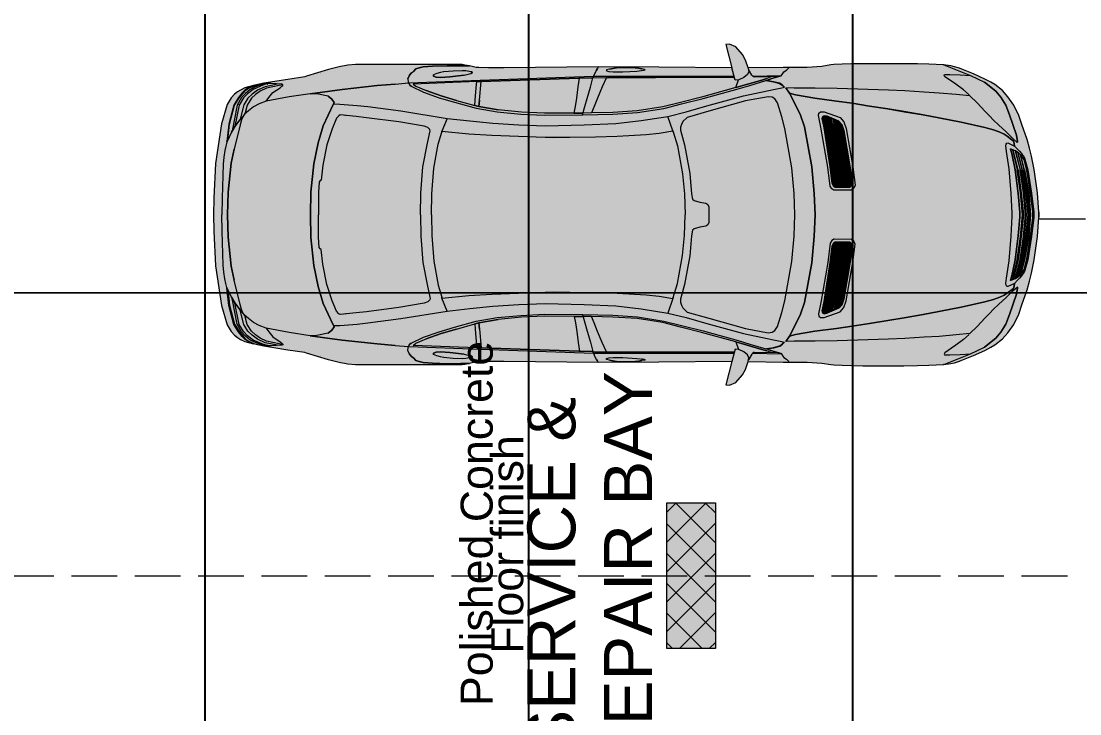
# Model space of a CAD drawing. Header units: millimetres. Extents: x 140718 to 249917, y 39137 to 308394.
# Drawn here: x 231748 to 238285, y 249019 to 253294 of the extents above; entities that cross this region are included whole.
import ezdxf

# ---------------------------------------------------------------- set-up
doc = ezdxf.new("R2010")
doc.units = ezdxf.units.MM
for name, color, linetype in [('lights', 1, 'Continuous'), ('PDF_2D Drafting - General', 7, 'Continuous'), ('power', 130, 'Continuous')]:
    doc.layers.add(name, color=color, linetype=linetype)
doc.layers.add('PDF_Interior$-$Furniture$', color=7, linetype='Continuous', true_color=0x6a6a6a)
doc.styles.add('PDF Arial-BoldMT', font='arial.ttf')
doc.styles.add('PDF ArialMT', font='arial.ttf')

msp = doc.modelspace()

# ---------------------------------------------------------------- hatches: boundary and pattern name
at = {"layer": 'PDF_Interior$-$Furniture$', "true_color": 0xffffff, "transparency": 33554559}
for points in [[(238031.8, 252115.7), (238023.3, 252233.5), (238001.8, 252378.7), (237986.4, 252461), (237973.8, 252510.7), (237959.8, 252563.5), (237927.1, 252655.6), (237907.6, 252712.7), (237877.3, 252776.2), (237840.9, 252827.8), (237808.1, 252865.5), (237759, 252902.3), (237734.5, 252917.1), (237697.9, 252936.7), (237628.2, 252968.2), (237557, 252996.8), (237541.4, 253002.9), (237510.9, 253013), (237488.1, 253018.2), (237442.5, 253024), (237351.6, 253028.1), (237282, 253030.5), (237198.5, 253031.7), (236944.9, 253031.7), (236874.9, 253029.7), (236818, 253028.1), (236765.8, 253025.9), (236747.1, 253024.3), (236691.4, 253014.7), (236601.2, 253008.9), (236453.5, 253008.8), (236237, 253006.2), (236221, 253054), (236201.6, 253088.3), (236160.8, 253134.9), (236121.1, 253152.5), (236099.4, 253150.3), (236136.4, 253006.6), (235684.8, 253010.3), (235312.3, 253012.7), (234727.3, 253005.8), (234633.4, 253005.9), (234573.8, 253007.7), (234558.3, 253008), (234516.4, 253017.4), (234488.3, 253023.4), (234470.5, 253025.7), (233811.9, 253025.7), (233764.4, 253021.5), (233744.4, 253018), (233720.5, 253013.5), (233644.9, 252995.1), (233508.9, 252953.6), (233499.1, 252950.3), (233393.8, 252935), (233246.8, 252911.3), (233181.7, 252896), (233129.6, 252882), (233102.6, 252869.1), (233083.3, 252858.1), (233064.9, 252843.2), (233044.9, 252821), (233020.5, 252778.9), (232984, 252659.5), (232948.7, 252415.5), (232937.3, 252201.8), (232935.8, 252099.5), (238031.8, 252099.5)], [(238031.8, 252083.4), (238031.8, 252099.5), (232935.8, 252099.5), (232937.3, 251997.3), (232948.7, 251783.5), (232984, 251539.4), (233020.5, 251420.2), (233044.9, 251377.9), (233064.9, 251355.8), (233083.3, 251341), (233102.6, 251330), (233129.6, 251317.1), (233181.7, 251302.9), (233246.8, 251287.9), (233393.8, 251264), (233499.1, 251248.9), (233508.9, 251245.4), (233644.9, 251204.1), (233720.5, 251185.7), (233744.4, 251181.1), (233764.4, 251177.6), (233811.9, 251173.2), (234470.5, 251173.2), (234488.3, 251175.8), (234516.4, 251181.6), (234558.3, 251191), (234573.8, 251191.5), (234633.4, 251193.2), (234727.3, 251193.2), (235312.3, 251186.4), (235684.8, 251188.8), (236136.4, 251192.6), (236099.4, 251048.9), (236121.1, 251046.5), (236160.8, 251064.3), (236201.6, 251110.7), (236221, 251145.1), (236237, 251192.9), (236453.5, 251190.2), (236601.2, 251190.2), (236691.4, 251184.2), (236747.1, 251174.6), (236765.8, 251173.2), (236818, 251170.9), (236874.9, 251169.3), (236944.9, 251167.3), (237198.5, 251167.3), (237282, 251168.5), (237351.6, 251170.9), (237442.5, 251175.1), (237488.1, 251180.9), (237510.9, 251186), (237541.4, 251196), (237557, 251202.3), (237628.2, 251230.8), (237697.9, 251262.2), (237734.5, 251282), (237759, 251296.7), (237808.1, 251333.5), (237840.9, 251371.2), (237877.3, 251422.8), (237907.6, 251486.4), (237927.1, 251543.5), (237959.8, 251635.5), (237973.8, 251688.5), (237986.4, 251738), (238001.8, 251820.2), (238023.3, 251965.7)]]:
    msp.add_hatch(color=7, dxfattribs=at).paths.add_polyline_path(points)

# ---------------------------------------------------------------- linework, layer by layer
at = {"layer": 'PDF_2D Drafting - General', "color": 8, "lineweight": 15, "true_color": 0x7f7f7f}
for points in [[(238320.5, 252071.2), (238313.9, 252071.2), (238031.8, 252071.2)], [(231666.6, 249871.3), (231948.8, 249871.3)], [(232057.8, 249871.3), (232340, 249871.3)], [(232449, 249871.3), (232731.2, 249871.3)], [(232840.2, 249871.3), (233122.4, 249871.3)], [(233231.4, 249871.3), (233513.6, 249871.3)], [(233622.6, 249871.3), (233904.8, 249871.3)], [(234013.8, 249871.3), (234295.8, 249871.3)], [(234405, 249871.3), (234687, 249871.3)], [(234796.1, 249871.3), (235078.2, 249871.3)], [(235187.2, 249871.3), (235469.4, 249871.3)], [(235578.4, 249871.3), (235860.6, 249871.3)], [(235969.6, 249871.3), (236251.8, 249871.3)], [(236360.8, 249871.3), (236643, 249871.3)], [(236752, 249871.3), (237034.2, 249871.3)], [(237143.1, 249871.3), (237425.4, 249871.3)], [(237534.3, 249871.3), (237816.6, 249871.3)], [(237925.5, 249871.3), (238207.8, 249871.3)]]:
    msp.add_lwpolyline(points, dxfattribs=at)
at = {"layer": 'PDF_2D Drafting - General', "color": 253, "lineweight": 18, "true_color": 0xaaaaaa}
for points in [[(235734.7, 250078.9), (235977.1, 250321.3)], [(235734.7, 250262.7), (235793.3, 250321.3)], [(236034.5, 250075.4), (235788.6, 250321.3)], [(236034.5, 250259.2), (235972.4, 250321.3)], [(235734.7, 249894.9), (236034.5, 250194.9)], [(236034.5, 249891.6), (235734.7, 250191.5)], [(235734.7, 249711.1), (236034.5, 250011.1)], [(236034.5, 249707.7), (235734.7, 250007.7)], [(235734.7, 249527.3), (236034.5, 249827.3)], [(236034.5, 249523.9), (235734.7, 249823.9)], [(235953.2, 249421.5), (235734.7, 249640.1)], [(235812.5, 249421.5), (236034.5, 249643.5)], [(235769.4, 249421.5), (235734.7, 249456.3)], [(235996.3, 249421.5), (236034.5, 249459.7)]]:
    msp.add_lwpolyline(points, dxfattribs=at)
at = {"layer": 'PDF_2D Drafting - General', "color": 8, "lineweight": 15, "true_color": 0x7f7f7f}
msp.add_lwpolyline([(236034.5, 249421.5), (235734.7, 249421.5), (235734.7, 250321.3), (236034.5, 250321.3)], close=True, dxfattribs=at)
at = {"layer": 'PDF_2D Drafting - General', "color": 7, "lineweight": 0, "true_color": 0xffffff, "transparency": 33554559}
msp.add_solid([(236034.5, 249421.5), (235734.7, 249421.5), (236034.5, 250321.3), (235734.7, 250321.3)], dxfattribs=at)
at = {"layer": 'PDF_Interior$-$Furniture$', "lineweight": 20}
for points in [[(238031.8, 252115.7), (238031.8, 252099.5), (238031.8, 252115.7), (238031.8, 252099.5), (238031.8, 252083.4), (238031.8, 252099.5), (238031.8, 252115.7), (238023.3, 252233.5), (238001.9, 252378.7), (237986.4, 252461), (237973.8, 252510.7), (237959.8, 252563.5), (237927.1, 252655.6), (237907.6, 252712.7), (237877.3, 252776.2), (237840.9, 252827.8), (237808.1, 252865.5), (237759, 252902.3), (237734.5, 252917.1), (237697.9, 252936.7), (237628.2, 252968.2), (237557, 252996.8), (237541.4, 253002.9), (237510.9, 253013), (237488.1, 253018.2), (237442.5, 253024), (237351.6, 253028.1), (237282, 253030.5), (237198.5, 253031.7), (236944.9, 253031.7), (236874.9, 253029.7), (236818, 253028.1), (236765.8, 253025.9), (236747.1, 253024.3), (236691.4, 253014.7), (236601.2, 253008.9), (236453.5, 253008.8), (236237, 253006.2), (236221, 253054), (236201.6, 253088.3), (236160.8, 253134.9), (236121.1, 253152.5), (236099.4, 253150.3), (236136.4, 253006.6), (235684.8, 253010.3), (235312.3, 253012.7), (234727.3, 253005.8), (234633.4, 253005.9), (234573.8, 253007.7), (234558.3, 253008), (234516.4, 253017.4), (234488.3, 253023.4), (234470.5, 253025.7), (233811.9, 253025.7), (233764.4, 253021.5), (233744.4, 253018), (233720.5, 253013.5), (233644.9, 252995.1), (233508.9, 252953.6), (233499.1, 252950.3), (233393.8, 252935), (233246.8, 252911.3), (233181.7, 252896), (233129.6, 252882), (233102.6, 252869.1), (233083.3, 252858.1), (233064.9, 252843.2), (233044.9, 252821), (233020.5, 252778.9), (232984, 252659.5), (232948.7, 252415.5), (232937.3, 252201.8), (232935.8, 252099.5), (232937.3, 251997.3), (232948.7, 251783.5), (232984, 251539.4), (233020.5, 251420.2), (233044.9, 251377.9), (233064.9, 251355.8), (233083.3, 251341), (233102.6, 251330), (233129.6, 251317.1), (233181.7, 251302.9), (233178.1, 251304.5), (233147.1, 251318), (233132, 251328.9), (233112.8, 251348.2), (233090.2, 251375.8), (233060.3, 251422.8), (233029.3, 251540.1), (233017.8, 251648.4)], [(234135.8, 252939), (234145.5, 252960.3), (234158.6, 252975.3), (234165.8, 252980.1), (234170, 252982.5), (234165.8, 252980.1), (234158.6, 252975.3), (234145.5, 252960.3), (234135.8, 252939), (234137, 252918.2), (234140.8, 252909.4), (234148.2, 252898.7)], [(234356.4, 252980.6), (234336.4, 252976.5), (234315.6, 252970.7), (234293.9, 252962.5), (234294.1, 252953.9), (234309.8, 252948.9), (234337.3, 252946.5), (234395.8, 252949.5), (234483.4, 252960.6), (234395.8, 252949.5), (234337.3, 252946.5), (234309.8, 252948.9), (234294.1, 252953.9), (234293.9, 252962.5)], [(234513.9, 252983.6), (234492.8, 252986.8), (234471.9, 252988.3), (234414.5, 252986.1), (234357.2, 252980.8), (234356.4, 252980.6), (234336.4, 252976.5), (234315.6, 252970.7)], [(234528.5, 252980.8), (234513.9, 252983.6), (234492.8, 252986.8), (234471.9, 252988.3), (234414.5, 252986.1), (234357.2, 252980.8)], [(235310, 253012.7), (235305.9, 253002.2), (235301, 252992.6), (235290.8, 252973.9), (235286.9, 252963.3), (235282.8, 252953.6), (235286.9, 252963.3)], [(235301, 252992.6), (235305.9, 253002.2)], [(235303.2, 252987.4), (235302.7, 252987.4)], [(235423.2, 253005.3), (235422.4, 253005.3), (235402.3, 253002.5), (235381.2, 252997.8), (235361.4, 252992.7), (235361.2, 252987.1), (235376.6, 252983.1), (235404.2, 252980.9), (235462.8, 252981.4), (235550.5, 252986.3), (235592.4, 252991), (235601.5, 252994.5), (235596.1, 252996.5)], [(235361.4, 252992.7), (235361.2, 252987.1), (235376.6, 252983.1), (235404.2, 252980.9), (235462.8, 252981.4), (235550.5, 252986.3), (235592.4, 252991), (235601.5, 252994.5), (235596.1, 252996.5), (235579.9, 252998.9), (235559, 253003.3), (235579.9, 252998.9)], [(235381.2, 252997.8), (235402.3, 253002.5), (235422.4, 253005.3)], [(235581.5, 252989.7), (235581.2, 252989.9)], [(235853.4, 252733.4), (235982.5, 252771.7), (236207.9, 252832.8), (236392.4, 252872), (236445.2, 252882.2), (236460.6, 252887.1), (236449.9, 252899.2), (236432.3, 252911), (236396.3, 252920.4), (236350.1, 252928.1), (236383.7, 252939.4), (236411.2, 252948.2), (236440.5, 252957), (236450.2, 252972), (236456.8, 252980.6), (236474, 252991.9), (236488.7, 253005.3), (236490, 253008.8)], [(236237.5, 253003.6), (236240.8, 252983.8), (236232.6, 252964.6), (236209.2, 252946.5), (236178.5, 252931.1), (236156.8, 252928.9), (236136.4, 253006.6)], [(236274.9, 252948.4), (236266.4, 252954.5), (236259.8, 252960.6), (236238.6, 252996.3)], [(237445.3, 253024), (237442.5, 253024), (237445.3, 253024), (237610.3, 252958.9), (237695.2, 252916.9), (237766.7, 252861.6), (237797.2, 252824.5), (237827, 252775.4), (237797.2, 252824.5), (237766.7, 252861.6), (237695.2, 252916.9)], [(233252, 252908.4), (233237.7, 252905.1), (233194.1, 252888), (233162.8, 252872.8), (233132.6, 252848.4), (233108.6, 252822), (233082.6, 252775.9), (233050.6, 252617.3)], [(233280, 252908.6), (233244.3, 252900.6), (233180.1, 252872.9), (233145.1, 252846.2), (233120.8, 252821.2), (233094.6, 252776.2), (233068.3, 252646)], [(233260.6, 252800.1), (233276.5, 252823.4), (233302.8, 252854.4), (233346.3, 252883.4), (233358.1, 252892.6), (233362.8, 252897.9), (233363.3, 252902), (233358.3, 252904.2), (233291.9, 252908.4), (233236.1, 252908.8)], [(233593.3, 252968.7), (233593.2, 252969.3)], [(234057.8, 252905.9), (233947.1, 252896.3), (233730.7, 252873.2), (233947.1, 252896.3), (234057.8, 252905.9), (234139.4, 252912.7), (234143, 252913.3), (234581.2, 252929.4), (235282.8, 252953.6), (235666.9, 252953.1), (236149.8, 252953.7), (235666.9, 252953.1), (235287.8, 252953.4)], [(234143, 252913.3), (234581.2, 252929.4), (235282.8, 252953.6), (235278.7, 252944.6), (235282.8, 252953.6)], [(234156.2, 252892.1), (234148.2, 252898.7), (234156.2, 252892.1), (234232.2, 252856.1), (234328.4, 252821.3), (234423.5, 252794.3), (234557, 252757.2), (234687.8, 252734.9), (234832.5, 252721), (234978.7, 252712.9), (235215.9, 252715.7), (235401.2, 252719.5), (235553.5, 252730.6), (235717.1, 252755.9), (235825.5, 252783.9), (235958.4, 252815.8), (236175.4, 252876.7), (236247.1, 252897.8), (236346.8, 252927.2), (236392.8, 252919.3), (236429.8, 252909.5), (236447.6, 252899.2), (236457.8, 252886.7)], [(234435.5, 252805), (234341.1, 252832.2), (234435.5, 252805), (234548.8, 252773.9), (234552, 252807), (234558.4, 252882.8), (234561.1, 252921.2), (234168.8, 252905.9), (234185.5, 252893.4), (234249, 252866)], [(234464.5, 252958.3), (234464.2, 252959.6)], [(234483.4, 252960.6), (234524.9, 252970.4)], [(235160.1, 252727), (235216.9, 252727), (235160.1, 252727), (234979, 252725.3), (234836.6, 252731.7), (234693, 252746), (234574.1, 252767.6), (234548.8, 252773.9), (234552, 252807), (234558.4, 252882.8), (234561.1, 252921.2), (234587.8, 252922), (234561.1, 252921.2)], [(234577.3, 252807), (234574.1, 252767.6), (234577.3, 252807), (234587.8, 252922), (235191.3, 252941.2), (235278.7, 252944.6), (235363.4, 252945.7), (235665.2, 252947), (236151.6, 252947.4), (235665.2, 252947), (235363.4, 252945.7)], [(235214.1, 252715.7), (235227.9, 252766.9), (235243.3, 252817.7), (235262.5, 252887.1), (235278.7, 252944.6), (235191.3, 252941.2), (234587.8, 252922)], [(235163, 252727), (235170.5, 252767.6), (235178.4, 252819.6), (235188, 252888.8), (235195.8, 252941.5)], [(236383.4, 252951.8), (236353.1, 252940.7), (236321.5, 252930.8), (236161.6, 252885), (235949.3, 252825.6), (235818.8, 252792.9), (235710.1, 252765.5), (235551.6, 252740.4), (235401.5, 252731.1), (235269.7, 252728.1), (235216.9, 252727)], [(235362.8, 252945.7), (235336.2, 252888.8), (235306.7, 252819.6), (235286.9, 252767.9), (235268.6, 252728.1)], [(236161.2, 252885), (236178.2, 252931.1)], [(236161.6, 252885), (236321.5, 252930.8), (236353.1, 252940.7)], [(236265.8, 252955.1), (236441.6, 252958.6)], [(236425.9, 252952.8), (236273.5, 252949.3)], [(236440.5, 252957), (236411.2, 252948.2), (236383.7, 252939.4), (236350.1, 252928.1), (236396.3, 252920.4), (236432.3, 252911), (236449.9, 252899.2), (236460.6, 252887.1)], [(236436.4, 252955.9), (236436.2, 252955.9)], [(237600.5, 252839.1), (237566.1, 252870.1), (237519.9, 252904.4), (237492.5, 252923.1), (237451.8, 252951.2), (237447.1, 252959.2), (237448.6, 252964), (237481.7, 252964.9), (237545.3, 252962.4), (237610.3, 252958.9)], [(237610.3, 252958.9), (237610.3, 252958.9)], [(237610.3, 252958.9), (237610.3, 252958.9)], [(233181.7, 252896), (233178.1, 252894.5), (233147.1, 252880.9), (233132, 252870.1), (233112.8, 252850.9), (233090.2, 252823.4), (233060.3, 252776.2), (233029.3, 252658.9), (233017.8, 252550.6)], [(233643.6, 252830.8), (233667.1, 252812.1), (233681.1, 252791.6), (233675.1, 252779.2), (233613.6, 252648.2), (233580.9, 252543.2), (233554.3, 252414), (233536.4, 252239.4), (233534.8, 252099.5), (233536.4, 252239.4), (233554.3, 252414), (233580.9, 252543.2), (233613.6, 252648.2), (233675.1, 252779.2), (233681.1, 252791.6), (233667.1, 252812.1), (233643.6, 252830.8), (233573.5, 252844.8), (233532.9, 252846.2), (233730.7, 252873.2), (233532.9, 252846.2), (233403.5, 252827.2), (233260.6, 252800.1), (233217.4, 252783.6), (233182.5, 252764.6), (233152, 252739.9), (233127.3, 252719.9), (233126, 252719.9), (233117.7, 252704.4), (233109.2, 252684.4), (233099.8, 252653.6), (233063.4, 252504), (233044.4, 252417.3), (233026.3, 252238.8), (233023, 252099.5), (233026.3, 252238.8), (233044.4, 252417.3), (233063.4, 252504)], [(233023.8, 252561.6), (233034.8, 252658.3), (233065.5, 252775.4), (233095.4, 252822.4), (233118, 252850), (233137.8, 252869.9), (233152.6, 252880.5), (233184.4, 252893.5), (233213.8, 252902.9)], [(233330.6, 252905.1), (233254.3, 252889.6), (233207, 252867.4), (233174.6, 252843.2), (233148.4, 252819.3), (233122.4, 252777), (233100.1, 252688.6)], [(233363.1, 252901.7), (233340.6, 252896.8), (233262.5, 252880.3), (233224.3, 252862.2), (233195.8, 252840.5), (233170, 252818), (233143.6, 252776.2), (233128.2, 252720.6)], [(233270, 252906.2), (233270.2, 252906.2)], [(234251.5, 252866.3), (234251.5, 252866.3)], [(237827.9, 252613.8), (237830.3, 252611.6), (237782.5, 252654.5), (237751, 252683), (237726.3, 252708.9), (237700.4, 252736.4), (237649.9, 252789.7), (237606.4, 252833.3), (237521.8, 252841.8), (237417.2, 252850.3), (237323.8, 252856.4), (237203.5, 252863.5), (237102.9, 252867.6), (236785.6, 252877.5), (236651, 252879.5), (236521.1, 252881.1), (236469.1, 252881.9)], [(236509.7, 252844), (236509.8, 252844)], [(233087.5, 252780.9), (233086.9, 252779.8)], [(233151.3, 252819.1), (233151.2, 252819)], [(233173.2, 252818), (233173, 252818)], [(233402.6, 252824.6), (233402.6, 252824.6)], [(233677.6, 252784.5), (233683.7, 252784.4), (233715.6, 252782.5), (233823.2, 252774.3), (233888, 252766.5), (234093.3, 252739.9), (234378.1, 252693.8), (234518.6, 252679.2), (234660.5, 252663.6), (234821, 252653.4), (234983.2, 252648.4), (235224.6, 252653.4), (235420.5, 252662.5), (235575.7, 252680), (235741.1, 252706.2), (235853.2, 252733.8)], [(236525.2, 252099.6), (236520, 252231.1), (236505.6, 252389.1), (236463, 252631.9), (236445.4, 252703.3), (236417.2, 252790.1), (236401, 252815.1), (236384.7, 252824.2), (236361.4, 252827.8), (236220, 252802.3), (235994.3, 252738.8), (235860.1, 252700.3), (235833.9, 252675.1), (235824.3, 252657.2), (235818.6, 252639.3), (235819.1, 252621.5), (235844.7, 252530.5), (235876.5, 252354), (235887.7, 252229.2), (235892.8, 252195.6), (235902.9, 252186.3), (235938.8, 252176.5), (235975.9, 252170.6), (235988.1, 252161.6), (235993.8, 252147.8), (235994.6, 252099.5), (235993.8, 252051.4), (235988.1, 252037.4), (235975.9, 252028.6), (235938.8, 252022.4), (235902.9, 252012.9), (235892.8, 252003.4), (235887.7, 251969.8), (235876.5, 251844.9), (235844.7, 251668.5), (235819.1, 251577.6), (235818.6, 251559.7), (235824.3, 251541.8), (235833.9, 251524), (235860.1, 251498.7), (235994.3, 251460.2), (236220, 251396.8), (236361.4, 251371.2), (236384.7, 251375), (236401, 251383.9), (236417.2, 251409.1), (236445.4, 251495.9), (236463, 251567.3), (236505.6, 251810), (236520, 251968), (236525.2, 252099.3)], [(236673, 252815.5), (236673, 252815.5)], [(236674.1, 252815.4), (236674.1, 252815.4)], [(236674.1, 252815.4), (236674.1, 252815.4)], [(237727.6, 252707.7), (237726.3, 252708.9), (237700.4, 252736.4), (237649.9, 252789.7)], [(233124, 252716.2), (233097.2, 252685.3), (233066.7, 252643.8), (233045.7, 252609.4), (233017.5, 252547.8), (233010.8, 252523.2), (233004.6, 252495.6), (232999.8, 252454.5), (232996.3, 252411.6), (232988.3, 252201.2), (232987.8, 252099.5)], [(234213.4, 252099.6), (234216, 252231.7), (234228.2, 252394.1), (234256.8, 252541.2), (234273.7, 252616.3), (234270.7, 252626.1), (234259.7, 252637.1), (234235.8, 252645.7), (234080.7, 252671.8), (233880.6, 252698.1), (233816.1, 252705.1), (233718.5, 252715.7), (233708.7, 252710.3), (233695.7, 252695.6), (233667.5, 252630.5), (233635.6, 252529.8), (233610.3, 252405.5), (233600.1, 252313.5), (233593.5, 252310.8), (233588.1, 252300.9), (233584.8, 252238.6), (233584.8, 252099.6)], [(233749.9, 252711.4), (233747.4, 252712.5)], [(234548.8, 252773.9), (234574.1, 252767.6), (234693, 252746)], [(233045.7, 252609.4), (233066.7, 252643.8), (233097.2, 252685.3)], [(234378.1, 252693.8), (234346, 252614.6), (234344.7, 252609.1)], [(235773, 252611), (235771.6, 252616.5), (235741.1, 252706.2)], [(236797.4, 252677.3), (236815.2, 252656.9), (236827.7, 252620.2), (236865.3, 252401.8), (236879.5, 252297.9), (236873.3, 252280), (236863.9, 252269.1), (236775.1, 252268.5), (236764.5, 252276.1), (236755.4, 252292.9), (236743.3, 252395.2), (236706, 252635.7), (236693.3, 252692.6), (236697.4, 252706.6), (236707.1, 252710.5), (236724.3, 252707.3)], [(236758.9, 252692.9), (236765.6, 252657.8)], [(234282.3, 252099.6), (234284, 252228.6), (234296, 252387.2), (234323.2, 252534.1), (234344.7, 252609.1), (234346, 252614.6), (234512.8, 252599), (234655.1, 252589.7), (234818.6, 252583.6), (234982.9, 252577.5), (235135.6, 252577.6), (235294.9, 252581.1), (235428.4, 252583.9), (235607.9, 252594.3), (235687.6, 252602.3), (235771.6, 252616.5), (235773, 252611), (235800.1, 252523.7), (235831.8, 252351.8), (235844.7, 252228.6), (235847.1, 252099.6)], [(235771.8, 252616.2), (235771.8, 252616.2)], [(237871.8, 252569.9), (237830.3, 252611.6)], [(233017.5, 252547.8), (233017.8, 252550.7)], [(237986.4, 251965.8), (237999.9, 252082.2), (237999.9, 252099.5), (237999.9, 252082.2), (237986.4, 251965.8), (237963.4, 251822), (237942.8, 251749), (237934, 251734.1), (237931.7, 251731.1), (237925.1, 251722), (237913.3, 251708), (237900.4, 251695.9), (237880.7, 251675.9), (237877.3, 251647.3), (237880.7, 251675.9), (237840.9, 251655.5), (237833.9, 251657.4), (237829.3, 251664), (237827.6, 251675.3), (237832.1, 251708.8), (237848.5, 251815.8), (237860.9, 251967.6), (237866.1, 252091.2), (237866.1, 252099.5), (237866.1, 252108), (237860.9, 252231.4), (237848.5, 252383.1), (237832.1, 252490.2), (237827.6, 252523.7), (237829.3, 252535.2), (237833.9, 252541.6), (237840.9, 252543.7), (237880.7, 252523.1), (237877.3, 252551.8), (237880.7, 252523.1), (237900.4, 252503.1), (237913.3, 252491), (237925.1, 252477.2), (237931.7, 252467.9), (237934, 252465.1), (237942.8, 252450), (237963.4, 252377), (237986.4, 252233.1)], [(237874.1, 252567.6), (237871.8, 252569.9), (237871.5, 252570.2)], [(237873.8, 252567.9), (237897.9, 252545.9)], [(233062.7, 252496.5), (233062.7, 252496.7)], [(237868.3, 252500.9), (237898, 252377.2)], [(237903.1, 252377.2), (237873.8, 252498.7)], [(237885.4, 252494), (237915.5, 252377.2)], [(237919.4, 252377.2), (237889.8, 252491.6)], [(237900.1, 252484.7), (237927.7, 252377.2)], [(237931.7, 252377.2), (237904.8, 252481.6)], [(237915.5, 252472), (237939.8, 252377.2)], [(237943.9, 252377.2), (237921.3, 252465.4)], [(237934, 252465.1), (237942.8, 252450), (237963.4, 252377)], [(236767, 252250.9), (236754, 252258.8)], [(233124, 251483), (233097.2, 251513.8), (233066.7, 251555.2), (233045.7, 251589.6), (233017.5, 251651.2), (233010.8, 251675.9), (233004.6, 251703.4), (232999.8, 251744.6), (232996.3, 251787.5), (232988.3, 251997.9), (232987.8, 252099.6)], [(233643.6, 251368.2), (233667.1, 251386.9), (233681.1, 251407.5), (233675.1, 251419.8), (233613.6, 251550.9), (233580.9, 251655.9), (233554.3, 251785), (233536.4, 251959.7), (233534.8, 252099.6), (233536.4, 251959.7), (233554.3, 251785), (233580.9, 251655.9), (233613.6, 251550.9), (233675.1, 251419.8), (233681.1, 251407.5), (233667.1, 251386.9), (233643.6, 251368.2), (233573.5, 251354.4), (233532.9, 251352.9), (233730.7, 251325.9), (233532.9, 251352.9), (233403.5, 251372), (233260.6, 251398.9), (233217.4, 251415.5), (233182.5, 251434.6), (233152, 251459.1), (233127.3, 251479.2), (233126, 251479.2), (233117.7, 251494.8), (233109.2, 251514.7), (233099.8, 251545.4), (233063.4, 251695.1), (233044.4, 251781.7), (233026.3, 251960.2), (233023, 252099.6), (233026.3, 251960.2), (233044.4, 251781.7), (233063.4, 251695.1)], [(234213.4, 252099.3), (234216, 251967.3), (234228.2, 251804.8), (234256.8, 251657.8), (234273.7, 251582.8), (234270.7, 251573.1), (234259.7, 251561.9), (234235.8, 251553.4), (234080.7, 251527.2), (233880.6, 251500.9), (233816.1, 251494), (233718.5, 251483.3), (233708.7, 251488.6), (233695.7, 251503.6), (233667.5, 251568.5), (233635.6, 251669.3), (233610.3, 251793.5), (233600.1, 251885.7), (233593.5, 251888.3), (233588.1, 251898.1), (233584.8, 251960.3), (233584.8, 252099.3)], [(234282.3, 252099.3), (234284, 251970.4), (234296, 251811.8), (234323.2, 251665.1), (234344.7, 251590.1), (234346, 251584.6), (234512.8, 251600), (234655.1, 251609.2), (234818.6, 251615.4), (234982.9, 251621.5), (235135.6, 251621.3), (235294.9, 251618), (235428.4, 251615.1), (235607.9, 251604.7), (235687.6, 251596.7), (235771.6, 251582.5), (235773, 251588.2), (235800.1, 251675.4), (235831.8, 251847.1), (235844.7, 251970.4), (235847.1, 252099.3)], [(236136.4, 251192.6), (236099.4, 251048.9), (236121.1, 251046.5), (236160.8, 251064.3), (236201.6, 251110.7), (236221, 251145.1), (236237, 251192.9), (236453.5, 251190.2), (236601.2, 251190.2), (236691.4, 251184.2), (236747.1, 251174.6), (236765.8, 251173.2), (236818, 251170.9), (236874.9, 251169.3), (236944.9, 251167.3), (237198.5, 251167.3), (237282, 251168.5), (237351.6, 251170.9), (237442.5, 251175.1), (237488.1, 251180.9), (237510.9, 251186), (237541.4, 251196), (237557, 251202.3), (237628.2, 251230.8), (237697.9, 251262.2), (237734.5, 251282), (237759, 251296.7), (237808.1, 251333.5), (237840.9, 251371.2), (237877.3, 251422.8), (237907.6, 251486.4), (237927.1, 251543.5), (237959.8, 251635.5), (237973.8, 251688.5), (237986.4, 251738), (238001.9, 251820.2), (238023.3, 251965.7), (238031.8, 252083.4)], [(236797.4, 251521.8), (236815.2, 251542.1), (236827.7, 251578.9), (236865.3, 251797.1), (236879.5, 251901.2), (236873.3, 251919), (236863.9, 251929.8), (236775.1, 251930.6), (236764.5, 251923.1), (236755.4, 251906.3), (236743.3, 251803.9), (236706, 251563.3), (236693.3, 251506.6), (236697.4, 251492.4), (236707.1, 251488.5), (236724.3, 251491.6)], [(236767, 251948.2), (236754, 251940.4)], [(237868.3, 251698.1), (237898, 251822)], [(237903.1, 251822), (237873.8, 251700.3)], [(237885.4, 251705), (237915.5, 251822)], [(237919.4, 251822), (237889.8, 251707.5)], [(237900.1, 251714.3), (237927.7, 251822)], [(237931.7, 251822), (237904.8, 251717.4)], [(237915.5, 251727), (237939.8, 251822)], [(237943.9, 251822), (237921.3, 251733.8)], [(237934, 251734.1), (237942.8, 251749), (237963.4, 251822)], [(233062.7, 251702.5), (233062.7, 251702.5)], [(233017.5, 251651.2), (233017.8, 251648.2)], [(233023.8, 251637.4), (233034.8, 251540.8), (233065.5, 251423.7), (233095.4, 251376.7), (233118, 251349.2), (233137.8, 251329.2), (233152.6, 251318.7), (233184.4, 251305.5), (233213.8, 251296)], [(237871.8, 251629.2), (237830.3, 251587.5)], [(237874.1, 251631.4), (237871.8, 251629.2), (237871.5, 251628.7)], [(237873.8, 251631.1), (237897.9, 251653.3)], [(233045.7, 251589.6), (233066.7, 251555.2), (233097.2, 251513.8)], [(233252, 251290.5), (233237.7, 251293.8), (233194.1, 251311.1), (233162.8, 251326.2), (233132.6, 251350.6), (233108.6, 251377), (233082.6, 251423.2), (233050.6, 251581.7)], [(233280, 251290.5), (233244.3, 251298.5), (233180.1, 251326.2), (233145.1, 251352.8), (233120.8, 251377.8), (233094.6, 251422.8), (233068.3, 251552.9)], [(233677.6, 251414.4), (233683.7, 251414.7), (233715.6, 251416.5), (233823.2, 251424.6), (233888, 251432.7), (234093.3, 251459.1), (234378.1, 251505.2), (234518.6, 251519.9), (234660.5, 251535.3), (234821, 251545.6), (234983.2, 251550.7), (235224.6, 251545.6), (235420.5, 251536.4), (235575.7, 251519.1), (235741.1, 251492.7), (235853.2, 251465.4)], [(234378.1, 251505.2), (234346, 251584.6), (234344.7, 251590.1)], [(235773, 251588.2), (235771.6, 251582.5), (235741.1, 251492.7)], [(235771.8, 251582.8), (235771.8, 251582.8)], [(237827.9, 251585.3), (237830.3, 251587.5), (237782.5, 251544.6), (237751, 251516.2), (237726.3, 251490.2), (237700.4, 251462.7), (237649.9, 251409.4), (237606.4, 251365.7), (237521.8, 251357.2), (237417.2, 251348.7), (237323.8, 251342.7), (237203.5, 251335.5), (237102.9, 251331.6), (236785.6, 251321.7), (236651, 251319.5), (236521.1, 251318), (236469.1, 251317.3)], [(236758.9, 251506.3), (236765.6, 251541.3)], [(233330.6, 251294), (233254.3, 251309.4), (233207, 251331.6), (233174.6, 251355.9), (233148.4, 251379.8), (233122.4, 251422), (233100.1, 251510.5)], [(233363.1, 251297.4), (233340.6, 251302.3), (233262.5, 251318.7), (233224.3, 251336.9), (233195.8, 251358.6), (233170, 251380.9), (233143.6, 251422.8), (233128.2, 251478.4)], [(233749.9, 251487.5), (233747.4, 251486.4)], [(234156.2, 251306.9), (234148.2, 251300.3), (234156.2, 251306.9), (234232.2, 251342.9), (234328.4, 251377.6), (234423.5, 251404.7), (234557, 251441.9), (234687.8, 251464.3), (234832.5, 251478.1), (234978.7, 251486.1), (235215.9, 251483.3), (235401.2, 251479.7), (235553.5, 251468.5), (235717.1, 251443.2), (235825.5, 251415.1), (235958.4, 251383.1), (236175.4, 251322.3), (236247.1, 251301.2), (236346.8, 251271.8), (236392.8, 251279.7), (236429.8, 251289.6), (236447.6, 251300), (236457.8, 251312.2)], [(235160.1, 251472), (235216.9, 251472), (235160.1, 251472), (234979, 251473.9), (234836.6, 251467.3), (234693, 251453), (234574.1, 251431.4), (234548.8, 251425.3), (234552, 251392.1), (234558.4, 251316.2), (234561.1, 251278), (234587.8, 251277), (234561.1, 251278)], [(235214.1, 251483.3), (235227.9, 251432), (235243.3, 251381.2), (235262.5, 251311.9), (235278.7, 251254.4), (235191.3, 251257.8), (234587.8, 251277)], [(235163, 251472), (235170.5, 251431.4), (235178.4, 251379.5), (235188, 251310.2), (235195.8, 251257.7)], [(236383.4, 251247.3), (236353.1, 251258.5), (236321.5, 251268.4), (236161.6, 251314), (235949.3, 251373.4), (235818.8, 251406.1), (235710.1, 251433.5), (235551.6, 251458.6), (235401.5, 251467.9), (235269.7, 251470.9), (235216.9, 251472)], [(235362.8, 251253.3), (235336.2, 251310.2), (235306.7, 251379.5), (235286.9, 251431.3), (235268.6, 251471)], [(237727.6, 251491.5), (237726.3, 251490.2), (237700.4, 251462.7), (237649.9, 251409.4)], [(233087.5, 251418), (233086.9, 251419.1)], [(234435.5, 251394.1), (234341.1, 251366.8), (234435.5, 251394.1), (234548.8, 251425.3), (234552, 251392.1), (234558.4, 251316.2), (234561.1, 251278), (234168.8, 251293), (234185.5, 251305.8), (234249, 251333)], [(234548.8, 251425.3), (234574.1, 251431.4), (234693, 251453)], [(234577.3, 251392.1), (234574.1, 251431.4), (234577.3, 251392.1), (234587.8, 251277), (235191.3, 251257.8), (235278.7, 251254.4), (235363.4, 251253.3), (235665.2, 251252), (236151.6, 251251.7), (235665.2, 251252), (235363.4, 251253.3)], [(235853.4, 251465.5), (235982.5, 251427.3), (236207.9, 251366.2), (236392.4, 251327.2), (236445.2, 251316.9), (236460.6, 251312.1), (236449.9, 251300), (236432.3, 251288.2), (236396.3, 251278.6), (236350.1, 251271), (236383.7, 251259.6), (236411.2, 251250.7), (236440.5, 251241.9), (236450.2, 251227.2), (236456.8, 251218.5), (236474, 251207), (236488.7, 251193.7), (236490, 251190.2)], [(237445.3, 251175.1), (237442.5, 251175.1), (237445.3, 251175.1), (237610.3, 251240.1), (237695.2, 251282), (237766.7, 251337.5), (237797.2, 251374.5), (237827, 251423.5), (237797.2, 251374.5), (237766.7, 251337.5), (237695.2, 251282)], [(233122.6, 251378.3), (233122.6, 251378.3)], [(233122.6, 251378.3), (233122.6, 251378.3)], [(233151.3, 251380), (233151.2, 251380)], [(233173.2, 251381.1), (233173, 251381.1)], [(233260.6, 251398.9), (233276.5, 251375.6), (233302.8, 251344.8), (233346.3, 251315.5), (233358.1, 251306.6), (233362.8, 251301.1), (233363.3, 251297.1), (233358.3, 251294.9), (233291.9, 251290.5), (233236.1, 251290.2)], [(233402.6, 251374.5), (233402.6, 251374.5)], [(236509.7, 251355), (236509.8, 251355.2)], [(236673, 251383.5), (236673, 251383.5)], [(236674.1, 251383.6), (236674.1, 251383.6)], [(236674.1, 251383.6), (236674.1, 251383.6)], [(237600.5, 251360), (237566.1, 251329.1), (237519.9, 251294.6), (237492.5, 251276.1), (237451.8, 251247.9), (237447.1, 251239.7), (237448.6, 251235), (237481.7, 251234.1), (237545.3, 251236.8), (237610.3, 251240.1)], [(236237.5, 251195.4), (236240.8, 251215.4), (236232.6, 251234.4), (236209.2, 251252.6), (236178.5, 251268), (236156.8, 251270.2), (236136.4, 251192.6), (235684.8, 251188.8), (235312.3, 251186.4), (234727.3, 251193.2), (234633.4, 251193.2), (234573.8, 251191.5), (234558.3, 251191), (234516.4, 251181.6), (234488.3, 251175.8), (234470.5, 251173.2), (233811.9, 251173.2), (233764.4, 251177.6), (233744.4, 251181.1), (233720.5, 251185.7), (233644.9, 251204.1), (233508.9, 251245.4), (233499.1, 251248.9), (233393.8, 251264), (233246.8, 251287.9), (233181.7, 251302.9)], [(233270, 251292.7), (233270.2, 251292.7)], [(234057.8, 251293.2), (233947.1, 251302.8), (233730.7, 251325.9), (233947.1, 251302.8), (234057.8, 251293.2), (234139.4, 251286.3), (234143, 251285.8), (234581.2, 251269.6), (235282.8, 251245.6), (235666.9, 251245.9), (236149.8, 251245.2), (235666.9, 251245.9), (235287.8, 251245.6)], [(234135.8, 251260.2), (234145.5, 251238.8), (234158.6, 251223.9), (234165.8, 251219), (234170, 251216.5), (234165.8, 251219), (234158.6, 251223.9), (234145.5, 251238.8), (234135.8, 251260.2), (234137, 251280.8), (234140.8, 251289.6), (234148.2, 251300.3)], [(234143, 251285.8), (234581.2, 251269.6), (235282.8, 251245.6), (235278.7, 251254.4), (235282.8, 251245.6)], [(234251.5, 251332.8), (234251.5, 251332.8)], [(236161.2, 251314.1), (236178.2, 251268)], [(236161.6, 251314), (236321.5, 251268.4), (236353.1, 251258.5)], [(236440.5, 251241.9), (236411.2, 251250.7), (236383.7, 251259.6), (236350.1, 251271), (236396.3, 251278.6), (236432.3, 251288.2), (236449.9, 251300), (236460.6, 251312.1)], [(233593.3, 251230.5), (233593.2, 251229.7)], [(234356.4, 251218.4), (234336.4, 251222.4), (234315.6, 251228.4), (234293.9, 251236.6), (234294.1, 251245.2), (234309.8, 251250.3), (234337.3, 251252.5), (234395.8, 251249.5), (234483.4, 251238.5), (234395.8, 251249.5), (234337.3, 251252.5), (234309.8, 251250.3), (234294.1, 251245.2), (234293.9, 251236.6)], [(234513.9, 251215.5), (234492.8, 251212.2), (234471.9, 251210.7), (234414.5, 251213), (234357.2, 251218.4), (234356.4, 251218.4), (234336.4, 251222.4), (234315.6, 251228.4)], [(234528.5, 251218.2), (234513.9, 251215.5), (234492.8, 251212.2), (234471.9, 251210.7), (234414.5, 251213), (234357.2, 251218.4)], [(234464.5, 251240.8), (234464.2, 251239.6)], [(234483.4, 251238.5), (234524.9, 251228.7)], [(235310, 251186.4), (235305.9, 251196.8), (235301, 251206.4), (235290.8, 251225.3), (235286.9, 251235.8), (235282.8, 251245.6), (235286.9, 251235.8)], [(235303.2, 251211.6), (235302.7, 251211.6)], [(235423.2, 251193.7), (235422.4, 251193.7), (235402.3, 251196.7), (235381.2, 251201.2), (235361.4, 251206.4), (235361.2, 251212.1), (235376.6, 251216), (235404.2, 251218), (235462.8, 251217.6), (235550.5, 251212.9), (235592.4, 251208), (235601.5, 251204.7), (235596.1, 251202.5)], [(235361.4, 251206.4), (235361.2, 251212.1), (235376.6, 251216), (235404.2, 251218), (235462.8, 251217.6), (235550.5, 251212.9), (235592.4, 251208), (235601.5, 251204.7), (235596.1, 251202.5), (235579.9, 251200.1), (235559, 251195.7), (235579.9, 251200.1)], [(235581.5, 251209.2), (235581.2, 251209.1)], [(236274.9, 251250.6), (236266.4, 251244.6), (236259.8, 251238.5), (236238.6, 251202.8)], [(236265.8, 251244), (236441.6, 251240.4)], [(236425.9, 251246.3), (236273.5, 251249.6)], [(236436.4, 251243), (236436.2, 251243)], [(237610.3, 251240.1), (237610.3, 251240.1)], [(237610.3, 251240.1), (237610.3, 251240.1)], [(235301, 251206.4), (235305.9, 251196.8)], [(235381.2, 251201.2), (235402.3, 251196.7), (235422.4, 251193.7)]]:
    msp.add_lwpolyline(points, dxfattribs=at)
for points in [[(234184, 252999.5), (234170, 252982.5), (234184, 252999.5), (234205.7, 253006.1), (234229.9, 253011.6), (234287, 253016.5), (234378.7, 253019), (234463.6, 253017.9), (234516.4, 253017.4), (234463.6, 253017.9), (234378.7, 253019), (234287, 253016.5), (234229.9, 253011.6), (234205.7, 253006.1)], [(234524.9, 252970.4), (234533.9, 252977), (234528.5, 252980.8), (234533.9, 252977)], [(235480.7, 253007.2), (235423.2, 253005.3), (235480.7, 253007.2), (235538.3, 253005.9), (235559, 253003.3), (235538.3, 253005.9)], [(236350.1, 252926.5), (236350.1, 252928.1)], [(234341.1, 252832.2), (234249, 252866)], [(237751.6, 252622.4), (237790, 252608.6), (237817.2, 252595.9), (237836.9, 252584.2), (237876.2, 252554.4), (237877.3, 252551.8), (237876.2, 252554.4), (237836.9, 252584.2), (237817.2, 252595.9), (237790, 252608.6), (237751.6, 252622.4), (237698.3, 252637.5), (237552.4, 252670.6), (237413.4, 252697.6), (237318.1, 252716.2), (237200.4, 252735.5), (237099.9, 252753.3), (236986.2, 252770.4), (236879, 252787.5), (236782.5, 252800.9), (236648.6, 252818.8), (236528.8, 252839), (236491.7, 252848.9), (236469.1, 252881.9), (236491.7, 252848.9), (236557.5, 252719.9), (236585.3, 252641.2), (236630.9, 252396), (236645.3, 252231.4), (236630.9, 252396), (236585.3, 252641.2), (236557.5, 252719.9), (236491.7, 252848.9), (236528.8, 252838.8), (236648.6, 252818.8), (236782.5, 252800.9), (236879, 252787.5), (236986.2, 252770.4), (237099.9, 252753.3), (237200.4, 252735.3), (237318.1, 252716.2), (237413.4, 252697.6), (237552.4, 252670.6), (237698.3, 252637.5)], [(233122.6, 252820.9), (233122.6, 252820.7)], [(233096.5, 252776.7), (233096.5, 252776.2)], [(233146.1, 252775.9), (233146.3, 252776.1)], [(236827, 252673.1), (236842.1, 252631.2), (236883.7, 252393.4), (236897.4, 252282.2), (236889.8, 252263.5), (236875.4, 252251.7), (236766.7, 252250.9), (236753.1, 252259.1), (236742.4, 252276.2), (236728.5, 252393.5), (236686.5, 252640.5), (236670.8, 252711.4), (236673.5, 252726.8), (236683.1, 252734.6), (236705.7, 252733.8), (236805.3, 252699.5)], [(237827, 252775.4), (237851.3, 252715.5), (237892.8, 252590.4), (237900.5, 252550.6), (237899.9, 252546.5), (237897.9, 252545.9), (237899.9, 252546.5), (237900.5, 252550.6), (237892.8, 252590.4), (237851.3, 252715.5)], [(236865.3, 252401.8), (236827.7, 252620.2), (236815.2, 252656.9), (236797.4, 252677.3), (236724.3, 252707.3), (236707.1, 252710.5), (236697.4, 252706.6), (236693.3, 252692.6), (236706, 252635.7), (236743.3, 252395.2), (236755.4, 252292.9), (236764.5, 252276.1), (236775.1, 252268.5), (236863.9, 252269.1), (236873.3, 252280), (236879.5, 252297.9)], [(236699.4, 252707.3), (236707.9, 252657.8), (236713.7, 252618.8), (236750.7, 252402.5), (236766.4, 252274.8), (236750.7, 252402.5), (236713.7, 252618.8), (236707.9, 252657.8)], [(236717.5, 252657.8), (236723.3, 252618.8), (236760.3, 252402.6), (236776.5, 252268.8), (236760.3, 252402.6), (236723.3, 252618.8), (236717.5, 252657.8), (236708.4, 252710.3)], [(236727.3, 252657.8), (236733.6, 252618.8), (236727.3, 252657.8), (236718.6, 252708.3)], [(236728.5, 252705.6), (236736.7, 252657.8), (236743.1, 252618.8), (236736.7, 252657.8)], [(236738.7, 252701.2), (236746.6, 252657.8), (236753.4, 252618.8), (236789.7, 252402.5), (236806, 252268.8), (236789.7, 252402.5), (236753.4, 252618.8), (236746.6, 252657.8)], [(236756, 252657.8), (236763, 252618.8), (236799.1, 252402.6), (236815.5, 252268.8), (236799.1, 252402.6), (236763, 252618.8), (236756, 252657.8), (236748.8, 252697.3)], [(236765.6, 252657.8), (236771.9, 252618.8), (236808.1, 252402.5), (236824.4, 252269), (236808.1, 252402.5), (236771.9, 252618.8)], [(236775.1, 252657.8), (236781.5, 252618.8), (236817.7, 252402.6), (236833.9, 252269), (236817.7, 252402.6), (236781.5, 252618.8), (236775.1, 252657.8), (236769.1, 252688.8)], [(236827.4, 252402.5), (236843.8, 252269.1), (236827.4, 252402.5), (236791.4, 252618.8), (236785, 252657.8), (236779.8, 252684.4), (236785, 252657.8), (236791.4, 252618.8)], [(236794.6, 252657.8), (236800.9, 252618.8), (236836.9, 252402.6), (236853.2, 252269.1), (236836.9, 252402.6), (236800.9, 252618.8), (236794.6, 252657.8), (236790, 252680.3)], [(236804, 252657.8), (236811.1, 252618.8), (236847.1, 252402.5), (236863.3, 252269.3), (236847.1, 252402.5), (236811.1, 252618.8), (236804, 252657.8), (236800.5, 252673.5)], [(236813.6, 252657.8), (236813.3, 252658.9), (236813.6, 252657.8), (236820.7, 252618.8), (236856.5, 252402.6), (236871.6, 252278.4), (236856.5, 252402.6), (236820.7, 252618.8)], [(236733.6, 252618.8), (236770, 252402.5), (236786.2, 252268.8), (236770, 252402.5)], [(236779.5, 252402.6), (236795.7, 252268.8), (236779.5, 252402.6), (236743.1, 252618.8)], [(235033.9, 252571.8), (235033.9, 252571.7)], [(237914.8, 252099.5), (237914.2, 252114.3), (237905.1, 252230.9), (237884.7, 252377.2), (237864.1, 252476.8), (237857.6, 252503.3), (237857.1, 252505.3), (237887.5, 252493.2), (237906.5, 252480.5), (237917.8, 252469.6), (237926.8, 252458.4), (237932.8, 252450.6), (237940.2, 252437.7), (237958.1, 252372.3), (237980.9, 252232.5), (237994.4, 252117.3), (237994.4, 252099.5), (237994.4, 252117.3), (237980.9, 252232.5), (237958.1, 252372.3), (237940.2, 252437.7), (237932.8, 252450.6), (237926.8, 252458.4), (237917.8, 252469.6), (237906.5, 252480.5), (237887.5, 252493.2), (237857.1, 252505.3), (237857.6, 252503.3), (237864.1, 252476.8), (237884.7, 252377.2), (237905.1, 252230.9), (237914.2, 252114.3)], [(237918.6, 252234.7), (237931.2, 252099.5), (237918.6, 252234.7), (237898, 252377.2)], [(237903.1, 252377.2), (237923.5, 252234.7), (237936.1, 252099.5), (237923.5, 252234.7)], [(237936.7, 252234.7), (237948.8, 252099.5), (237936.7, 252234.7), (237915.5, 252377.2)], [(237919.4, 252377.2), (237940.6, 252234.7), (237952.6, 252099.5), (237940.6, 252234.7)], [(237952.3, 252234.7), (237965, 252099.5), (237952.3, 252234.7), (237927.7, 252377.2)], [(237931.7, 252377.2), (237956, 252234.7), (237968.8, 252099.5), (237956, 252234.7)], [(237965.6, 252234.7), (237977.1, 252099.5), (237965.6, 252234.7), (237939.8, 252377.2)], [(237943.9, 252377.2), (237969.7, 252234.7), (237981.2, 252099.5), (237969.7, 252234.7)], [(236651.3, 252099.5), (236645.3, 252231.4)], [(237999.9, 252116.8), (237999.9, 252099.5), (237999.9, 252116.8), (237986.4, 252233.1)], [(236651.3, 252099.6), (236645.3, 251967.6)], [(237914.8, 252099.5), (237914.2, 252084.9), (237905.1, 251968.2), (237884.7, 251821.8), (237864.1, 251722.1), (237857.6, 251695.9), (237857.1, 251693.7), (237887.5, 251705.9), (237906.5, 251718.7), (237917.8, 251729.4), (237926.8, 251740.7), (237932.8, 251748.4), (237940.2, 251761.3), (237958.1, 251826.7), (237980.9, 251966.6), (237994.4, 252081.7), (237994.4, 252099.5), (237994.4, 252081.7), (237980.9, 251966.6), (237958.1, 251826.7), (237940.2, 251761.3), (237932.8, 251748.4), (237926.8, 251740.7), (237917.8, 251729.4), (237906.5, 251718.7), (237887.5, 251705.9), (237857.1, 251693.7), (237857.6, 251695.9), (237864.1, 251722.1), (237884.7, 251821.8), (237905.1, 251968.2), (237914.2, 252084.9)], [(237918.6, 251964.4), (237931.2, 252099.5), (237918.6, 251964.4), (237898, 251822)], [(237903.1, 251822), (237923.5, 251964.4), (237936.1, 252099.5), (237923.5, 251964.4)], [(237936.7, 251964.4), (237948.8, 252099.5), (237936.7, 251964.4), (237915.5, 251822)], [(237919.4, 251822), (237940.6, 251964.4), (237952.6, 252099.5), (237940.6, 251964.4)], [(237952.3, 251964.4), (237965, 252099.5), (237952.3, 251964.4), (237927.7, 251822)], [(237931.7, 251822), (237956, 251964.4), (237968.8, 252099.5), (237956, 251964.4)], [(237965.6, 251964.4), (237977.1, 252099.5), (237965.6, 251964.4), (237939.8, 251822)], [(237943.9, 251822), (237969.7, 251964.4), (237981.2, 252099.5), (237969.7, 251964.4)], [(238031.8, 252099.5), (238031.8, 252083.4)], [(237751.6, 251576.5), (237790, 251590.5), (237817.2, 251603.1), (237836.9, 251614.7), (237876.2, 251644.6), (237877.3, 251647.3), (237876.2, 251644.6), (237836.9, 251614.7), (237817.2, 251603.1), (237790, 251590.4), (237751.6, 251576.5), (237698.3, 251561.6), (237552.4, 251528.6), (237413.4, 251501.4), (237318.1, 251482.8), (237200.4, 251463.6), (237099.9, 251445.9), (236986.2, 251428.6), (236879, 251411.4), (236782.5, 251398.1), (236648.6, 251380.2), (236528.8, 251360.2), (236491.7, 251350.3), (236469.1, 251317.3), (236491.7, 251350.3), (236557.5, 251479), (236585.3, 251557.8), (236630.9, 251802.9), (236645.3, 251967.6), (236630.9, 251802.9), (236585.3, 251557.8), (236557.5, 251479), (236491.7, 251350.3), (236528.8, 251360.2), (236648.6, 251380.2), (236782.5, 251398.2), (236879, 251411.4), (236986.2, 251428.6), (237099.9, 251445.9), (237200.4, 251463.6), (237318.1, 251482.8), (237413.4, 251501.4), (237552.4, 251528.6), (237698.3, 251561.6)], [(236827, 251526.1), (236842.1, 251567.7), (236883.7, 251805.6), (236897.4, 251916.9), (236889.8, 251935.5), (236875.4, 251947.4), (236766.7, 251948.2), (236753.1, 251940.1), (236742.4, 251922.9), (236728.5, 251805.5), (236686.5, 251558.5), (236670.8, 251487.5), (236673.5, 251472.3), (236683.1, 251464.6), (236705.7, 251465.4), (236805.3, 251499.6)], [(236865.3, 251797.1), (236827.7, 251578.9), (236815.2, 251542.1), (236797.4, 251521.8), (236724.3, 251491.6), (236707.1, 251488.5), (236697.4, 251492.4), (236693.3, 251506.6), (236706, 251563.3), (236743.3, 251803.9), (236755.4, 251906.3), (236764.5, 251923.1), (236775.1, 251930.6), (236863.9, 251929.8), (236873.3, 251919), (236879.5, 251901.2)], [(236717.5, 251541.3), (236723.3, 251580.3), (236760.3, 251796.5), (236776.5, 251930.2), (236760.3, 251796.5), (236723.3, 251580.3), (236717.5, 251541.3), (236708.4, 251488.8)], [(236733.6, 251580.3), (236770, 251796.5), (236786.2, 251930.2), (236770, 251796.5)], [(236738.7, 251497.8), (236746.6, 251541.3), (236753.4, 251580.3), (236789.7, 251796.5), (236806, 251930.2), (236789.7, 251796.5), (236753.4, 251580.3), (236746.6, 251541.3)], [(236779.5, 251796.5), (236795.7, 251930.2), (236779.5, 251796.5), (236743.1, 251580.3)], [(236756, 251541.3), (236763, 251580.3), (236799.1, 251796.5), (236815.5, 251930.2), (236799.1, 251796.5), (236763, 251580.3), (236756, 251541.3), (236748.8, 251501.9)], [(236765.6, 251541.3), (236771.9, 251580.3), (236808.1, 251796.5), (236824.4, 251930.2), (236808.1, 251796.5), (236771.9, 251580.3)], [(236775.1, 251541.3), (236781.5, 251580.3), (236817.7, 251796.5), (236833.9, 251930.2), (236817.7, 251796.5), (236781.5, 251580.3), (236775.1, 251541.3), (236769.1, 251510.3)], [(236827.4, 251796.5), (236843.8, 251930), (236827.4, 251796.5), (236791.4, 251580.3), (236785, 251541.3), (236779.8, 251514.7), (236785, 251541.3), (236791.4, 251580.3)], [(236794.6, 251541.3), (236800.9, 251580.3), (236836.9, 251796.5), (236853.2, 251930), (236836.9, 251796.5), (236800.9, 251580.3), (236794.6, 251541.3), (236790, 251518.8)], [(236804, 251541.3), (236811.1, 251580.3), (236847.1, 251796.5), (236863.3, 251929.8), (236847.1, 251796.5), (236811.1, 251580.3), (236804, 251541.3), (236800.5, 251525.6)], [(236699.4, 251491.8), (236707.9, 251541.3), (236713.7, 251580.3), (236750.7, 251796.5), (236766.4, 251924.2), (236750.7, 251796.5), (236713.7, 251580.3), (236707.9, 251541.3)], [(236813.6, 251541.3), (236813.3, 251540.2), (236813.6, 251541.3), (236820.7, 251580.3), (236856.5, 251796.5), (236871.6, 251920.6), (236856.5, 251796.5), (236820.7, 251580.3)], [(235033.9, 251627.2), (235033.9, 251627.5)], [(237827, 251423.5), (237851.3, 251483.5), (237892.8, 251608.6), (237900.5, 251648.4), (237899.9, 251652.6), (237897.9, 251653.3), (237899.9, 251652.6), (237900.5, 251648.4), (237892.8, 251608.6), (237851.3, 251483.5)], [(236727.3, 251541.3), (236733.6, 251580.3), (236727.3, 251541.3), (236718.6, 251490.8)], [(236728.5, 251493.5), (236736.7, 251541.3), (236743.1, 251580.3), (236736.7, 251541.3)], [(233096.5, 251422.3), (233096.5, 251422.8)], [(233146.1, 251423.2), (233146.3, 251423.1)], [(234341.1, 251366.8), (234249, 251333)], [(234184, 251199.5), (234170, 251216.5), (234184, 251199.5), (234205.7, 251192.9), (234229.9, 251187.4), (234287, 251182.5), (234378.7, 251180), (234463.6, 251181.3), (234516.4, 251181.6), (234463.6, 251181.3), (234378.7, 251180), (234287, 251182.5), (234229.9, 251187.4), (234205.7, 251192.9)], [(234524.9, 251228.7), (234533.9, 251222), (234528.5, 251218.2), (234533.9, 251222)], [(236350.1, 251272.4), (236350.1, 251271)], [(235480.7, 251191.8), (235423.2, 251193.7), (235480.7, 251191.8), (235538.3, 251193), (235559, 251195.7), (235538.3, 251193)]]:
    msp.add_lwpolyline(points, close=True, dxfattribs=at)
at = {"layer": 'power'}
for p, q in [((232883.2, 243372.5), (232883.2, 259865.5)), ((234883.2, 243372.5), (234883.2, 259865.5)), ((236883.2, 243372.5), (236883.2, 259865.5)), ((230880.2, 251620.4), (240879.2, 251615.5))]:
    msp.add_line(p, q, dxfattribs=at)

# ---------------------------------------------------------------- texts
at = {"layer": 'lights', "color": 7, "attachment_point": 4, "rotation": 90}
for s, insert, char_height, style in [('Polished Concrete', (234562, 249067.2), 197.464, 'PDF ArialMT'), ('REPAIR BAY', (235495.5, 248649.5), 296.2, 'PDF Arial-BoldMT'), ('SERVICE &', (235024, 248767.6), 296.2, 'PDF Arial-BoldMT'), ('Floor finish', (234750.6, 249389.4), 197.464, 'PDF ArialMT')]:
    msp.add_mtext(s, dxfattribs=dict(at, insert=insert, char_height=char_height, style=style))

doc.saveas('drawing.dxf')
